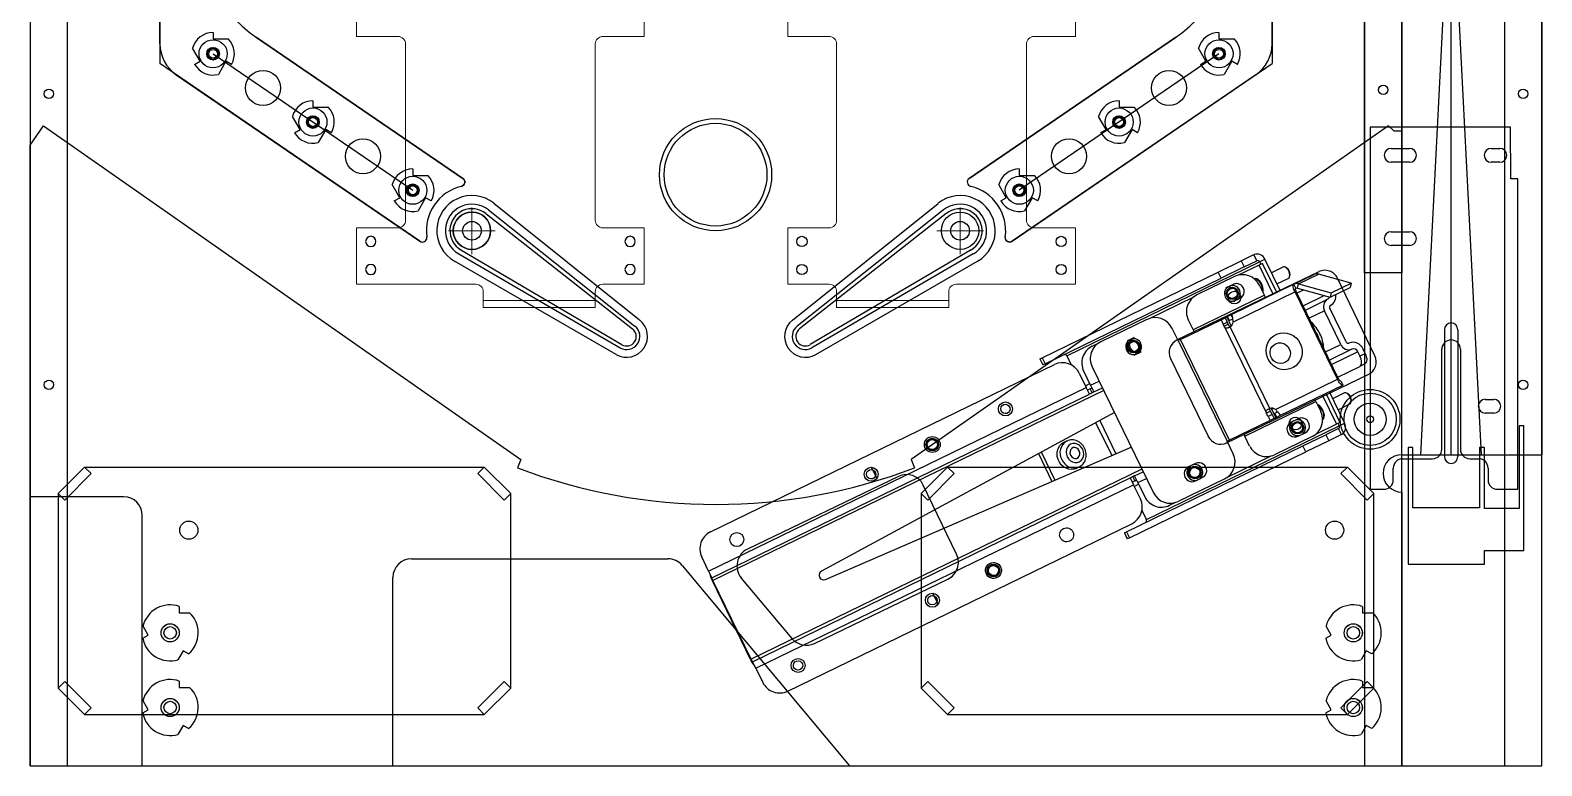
# Model space of a CAD drawing. Extents: x 374.4 to 394.6, y 456 to 498.
# Drawn here: x 374.37 to 394.62, y 456 to 465.85 of the extents above; entities that cross this region are included whole.
import ezdxf

# ---------------------------------------------------------------- set-up
doc = ezdxf.new("R2010")
doc.units = 0
doc.header["$LTSCALE"] = 5
doc.header["$MEASUREMENT"] = 0
for name, color, linetype in [('Z0_LOWERTHIRD', 4, 'Continuous'), ('Z0_TOPCOMP', 6, 'Continuous'), ('Z0_WOODOUTLINE', 5, 'Continuous'), ('Z_MODULAR', 5, 'Continuous')]:
    doc.layers.add(name, color=color, linetype=linetype)

msp = doc.modelspace()

# ---------------------------------------------------------------- linework, layer by layer
at = {"layer": 'Z0_LOWERTHIRD', "color": 5, "linetype": 'Continuous', "lineweight": 25}
for p, q in [((374.365, 498), (374.366, 459.602)), ((394.615, 498), (394.615, 460.165)), ((391.628, 462.616), (389.731, 461.703)), ((392.378, 461.489), (391.878, 462.529)), ((393.311, 461.84), (393.311, 460.14)), ((393.491, 461.84), (393.491, 460.14)), ((389.643, 461.453), (390.144, 460.413)), ((390.394, 460.326), (392.291, 461.239)), ((392.74, 460.165), (394.615, 460.165)), ((385.996, 459.875), (383.975, 458.902)), ((386.775, 458.833), (386.33, 459.758)), ((375.616, 459.602), (374.366, 459.602)), ((392.74, 459.665), (392.74, 456)), ((375.866, 456), (375.866, 459.352)), ((379.474, 458.773), (382.908, 458.773)), ((383.1, 458.684), (385.343, 456)), ((379.224, 456), (379.224, 458.523)), ((384.571, 457.703), (383.891, 458.516)), ((384.871, 457.639), (386.659, 458.499)), ((375.866, 456), (379.224, 456)), ((385.343, 456), (392.74, 456))]:
    msp.add_line(p, q, dxfattribs=at)
at = {"layer": 'Z0_LOWERTHIRD', "color": 37, "linetype": 'Continuous', "lineweight": 25}
for p, q in [((376.103, 465.668), (376.103, 469.181)), ((391.003, 465.668), (391.003, 469.181)), ((377.398, 465.754), (380.16, 463.866)), ((389.707, 465.754), (386.945, 463.866)), ((376.321, 465.255), (379.585, 463.024)), ((390.785, 465.255), (387.521, 463.024))]:
    msp.add_line(p, q, dxfattribs=at)
at = {"layer": 'Z0_LOWERTHIRD', "color": 6, "linetype": 'Continuous', "lineweight": 25}
for p, q in [((376.103, 469.181), (376.103, 465.404)), ((391.003, 469.181), (391.003, 465.404)), ((392.994, 460.165), (393.401, 468.165)), ((393.401, 460.165), (393.401, 468.165)), ((393.807, 460.165), (393.401, 468.165)), ((380.16, 463.866), (377.398, 465.754)), ((386.945, 463.866), (389.707, 465.754)), ((379.585, 463.024), (376.103, 465.404)), ((376.815, 465.535), (379.49, 463.707)), ((387.521, 463.024), (391.003, 465.404)), ((390.291, 465.535), (387.616, 463.707)), ((374.365, 464.312), (374.545, 464.568)), ((374.545, 464.568), (380.937, 460.102)), ((392.561, 464.568), (386.169, 460.102)), ((392.638, 464.5), (392.561, 464.568)), ((392.74, 464.5), (392.638, 464.5)), ((392.74, 456), (392.74, 464.5)), ((374.365, 456), (374.365, 464.312)), ((382.53, 461.968), (380.578, 463.532)), ((384.576, 461.968), (386.528, 463.532)), ((380.468, 463.395), (382.436, 461.85)), ((380.506, 463.443), (382.466, 461.888)), ((386.6, 463.443), (384.64, 461.888)), ((386.638, 463.395), (384.67, 461.85)), ((382.217, 461.509), (380.048, 462.757)), ((380.106, 462.856), (382.268, 461.598)), ((380.136, 462.909), (382.292, 461.64)), ((386.97, 462.909), (384.814, 461.64)), ((387, 462.856), (384.838, 461.598)), ((384.889, 461.509), (387.057, 462.757)), ((394.313, 460.552), (394.313, 459.445)), ((394.376, 460.552), (394.313, 460.552)), ((394.376, 458.885), (394.376, 460.552)), ((380.937, 460.102), (380.894, 459.989)), ((386.169, 460.102), (386.212, 459.989)), ((392.826, 460.262), (392.826, 458.702)), ((392.889, 460.262), (392.826, 460.262)), ((392.889, 459.452), (392.889, 460.262)), ((393.783, 460.262), (393.783, 459.452)), ((393.846, 460.262), (393.783, 460.262)), ((393.846, 459.445), (393.846, 460.262)), ((375.094, 460), (374.74, 459.646)), ((374.829, 459.558), (375.182, 459.912)), ((375.094, 460), (380.449, 460)), ((375.182, 459.912), (375.094, 460)), ((380.449, 460), (380.361, 459.912)), ((380.361, 459.912), (380.715, 459.558)), ((380.803, 459.646), (380.449, 460)), ((386.656, 460), (386.303, 459.646)), ((386.391, 459.558), (386.745, 459.912)), ((386.656, 460), (392.012, 460)), ((386.745, 459.912), (386.656, 460)), ((392.012, 460), (391.923, 459.912)), ((391.923, 459.912), (392.277, 459.558)), ((392.365, 459.646), (392.012, 460)), ((374.74, 459.646), (374.74, 457.041)), ((374.74, 459.646), (374.829, 459.558)), ((380.715, 459.558), (380.803, 459.646)), ((380.803, 457.041), (380.803, 459.646)), ((386.303, 459.646), (386.391, 459.558)), ((386.303, 459.646), (386.303, 457.041)), ((392.277, 459.558), (392.365, 459.646)), ((392.365, 457.041), (392.365, 459.646)), ((393.783, 459.452), (392.889, 459.452)), ((394.313, 459.445), (393.846, 459.445)), ((393.846, 458.702), (393.846, 458.885)), ((393.846, 458.885), (394.376, 458.885)), ((392.826, 458.702), (393.846, 458.702)), ((374.829, 457.129), (374.74, 457.041)), ((375.182, 456.776), (374.829, 457.129)), ((380.715, 457.129), (380.361, 456.776)), ((380.803, 457.041), (380.715, 457.129)), ((386.391, 457.129), (386.303, 457.041)), ((386.745, 456.776), (386.391, 457.129)), ((392.277, 457.129), (391.923, 456.776)), ((392.365, 457.041), (392.277, 457.129)), ((374.74, 457.041), (375.094, 456.688)), ((380.449, 456.688), (380.803, 457.041)), ((386.303, 457.041), (386.656, 456.688)), ((392.012, 456.688), (392.365, 457.041)), ((375.094, 456.688), (375.182, 456.776)), ((375.094, 456.688), (380.449, 456.688)), ((380.361, 456.776), (380.449, 456.688)), ((386.656, 456.688), (386.745, 456.776)), ((386.656, 456.688), (392.012, 456.688)), ((391.923, 456.776), (392.012, 456.688)), ((374.365, 456), (392.74, 456))]:
    msp.add_line(p, q, dxfattribs=at)
at = {"layer": 'Z0_LOWERTHIRD', "color": 4, "linetype": 'Continuous', "lineweight": 25}
for p, q in [((392.241, 462.602), (392.241, 468.013)), ((392.741, 468.013), (392.741, 462.602)), ((376.815, 465.82), (376.815, 465.735)), ((390.291, 465.82), (390.291, 465.735)), ((376.642, 465.435), (376.541, 465.611)), ((376.815, 465.735), (377.018, 465.735)), ((390.117, 465.435), (390.016, 465.611)), ((390.291, 465.735), (390.494, 465.735)), ((376.568, 465.393), (376.642, 465.435)), ((376.988, 465.435), (376.887, 465.259)), ((377.062, 465.393), (376.988, 465.435)), ((390.044, 465.393), (390.117, 465.435)), ((390.464, 465.435), (390.362, 465.259)), ((390.537, 465.393), (390.464, 465.435)), ((378.153, 464.906), (378.153, 464.821)), ((378.153, 464.821), (378.356, 464.821)), ((388.953, 464.906), (388.953, 464.821)), ((388.953, 464.821), (389.156, 464.821)), ((377.98, 464.521), (377.878, 464.697)), ((388.78, 464.521), (388.678, 464.697)), ((392.316, 464.552), (392.316, 459.702)), ((394.196, 464.552), (392.316, 464.552)), ((394.203, 463.862), (394.196, 464.552)), ((377.906, 464.478), (377.98, 464.521)), ((378.326, 464.521), (378.224, 464.345)), ((378.4, 464.478), (378.326, 464.521)), ((388.706, 464.478), (388.78, 464.521)), ((389.126, 464.521), (389.025, 464.345)), ((389.2, 464.478), (389.126, 464.521)), ((392.506, 464.175), (392.506, 464.175)), ((392.598, 464.267), (392.843, 464.267)), ((392.936, 464.175), (392.936, 464.175)), ((393.846, 464.175), (393.846, 464.175)), ((393.938, 464.267), (394.053, 464.267)), ((394.146, 464.175), (394.146, 464.175)), ((379.49, 463.992), (379.49, 463.907)), ((387.616, 463.992), (387.616, 463.907)), ((392.843, 464.082), (392.598, 464.082)), ((394.053, 464.082), (393.938, 464.082)), ((379.317, 463.607), (379.215, 463.783)), ((379.49, 463.907), (379.693, 463.907)), ((387.442, 463.607), (387.341, 463.783)), ((387.616, 463.907), (387.819, 463.907)), ((394.296, 463.862), (394.203, 463.862)), ((394.296, 459.702), (394.296, 463.862)), ((379.243, 463.564), (379.317, 463.607)), ((379.663, 463.607), (379.562, 463.431)), ((379.737, 463.564), (379.663, 463.607)), ((387.369, 463.564), (387.442, 463.607)), ((387.789, 463.607), (387.687, 463.431)), ((387.863, 463.564), (387.789, 463.607)), ((392.598, 463.152), (392.843, 463.152)), ((392.843, 462.967), (392.598, 462.967)), ((392.606, 463.039), (392.606, 463.039)), ((393.035, 463.013), (393.035, 463.013)), ((388.251, 461.491), (390.836, 462.748)), ((390.282, 462.612), (390.589, 462.762)), ((390.589, 462.762), (390.76, 462.845)), ((390.589, 462.762), (390.628, 462.681)), ((390.628, 462.681), (390.8, 462.764)), ((390.8, 462.764), (390.76, 462.845)), ((390.875, 462.728), (390.829, 462.706)), ((390.906, 462.782), (390.836, 462.748)), ((390.836, 462.748), (390.852, 462.717)), ((391.065, 462.337), (390.875, 462.728)), ((390.906, 462.782), (391.112, 462.36)), ((387.921, 461.464), (390.282, 462.612)), ((387.961, 461.384), (390.321, 462.531)), ((390.499, 462.551), (389.995, 462.306)), ((390.321, 462.531), (390.282, 462.612)), ((390.628, 462.681), (390.321, 462.531)), ((390.829, 462.706), (390.546, 462.568)), ((390.78, 462.525), (390.765, 462.521)), ((390.78, 462.525), (390.765, 462.521)), ((390.78, 462.525), (390.767, 462.522)), ((390.798, 462.521), (390.78, 462.525)), ((390.798, 462.521), (390.78, 462.525)), ((390.798, 462.521), (390.78, 462.525)), ((390.817, 462.509), (390.798, 462.521)), ((390.817, 462.509), (390.798, 462.521)), ((390.817, 462.509), (390.798, 462.521)), ((391.019, 462.315), (390.829, 462.706)), ((391.154, 462.68), (390.994, 462.602)), ((391.066, 462.455), (391.225, 462.532)), ((391.155, 462.68), (391.154, 462.68)), ((391.169, 462.681), (391.155, 462.68)), ((391.185, 462.674), (391.169, 462.681)), ((391.198, 462.668), (391.182, 462.677)), ((391.202, 462.66), (391.185, 462.674)), ((391.218, 462.64), (391.202, 462.66)), ((391.23, 462.616), (391.218, 462.64)), ((391.225, 462.532), (391.23, 462.536)), ((391.238, 462.591), (391.23, 462.616)), ((391.23, 462.536), (391.238, 462.548)), ((391.241, 462.568), (391.238, 462.591)), ((391.238, 462.548), (391.241, 462.568)), ((391.24, 462.556), (391.243, 462.575)), ((391.293, 462.448), (391.56, 462.578)), ((391.358, 462.453), (391.626, 462.584)), ((392.063, 462.464), (391.626, 462.584)), ((392.741, 462.602), (392.241, 462.602)), ((390.386, 462.401), (390.478, 462.446)), ((391.293, 462.448), (390.456, 462.041)), ((391.31, 462.345), (390.48, 461.942)), ((390.837, 462.49), (390.817, 462.509)), ((390.836, 462.49), (390.817, 462.509)), ((390.837, 462.49), (390.817, 462.509)), ((390.899, 462.301), (390.833, 462.436)), ((390.854, 462.466), (390.836, 462.49)), ((390.854, 462.466), (390.837, 462.49)), ((390.854, 462.466), (390.837, 462.49)), ((390.868, 462.438), (390.854, 462.466)), ((390.868, 462.438), (390.854, 462.466)), ((390.868, 462.438), (390.854, 462.466)), ((390.878, 462.41), (390.868, 462.438)), ((390.878, 462.409), (390.868, 462.438)), ((390.878, 462.409), (390.868, 462.438)), ((390.883, 462.382), (390.878, 462.41)), ((390.883, 462.382), (390.878, 462.409)), ((390.883, 462.382), (390.878, 462.409)), ((390.878, 462.343), (390.882, 462.358)), ((390.878, 462.343), (390.882, 462.358)), ((390.878, 462.343), (390.882, 462.357)), ((390.882, 462.357), (390.883, 462.382)), ((390.882, 462.358), (390.883, 462.382)), ((390.882, 462.358), (390.883, 462.382)), ((391.285, 462.425), (391.286, 462.436)), ((391.287, 462.412), (391.285, 462.425)), ((391.286, 462.436), (391.288, 462.443)), ((391.29, 462.397), (391.287, 462.412)), ((391.288, 462.443), (391.293, 462.448)), ((391.295, 462.38), (391.29, 462.397)), ((391.319, 462.394), (391.293, 462.448)), ((391.302, 462.363), (391.295, 462.38)), ((391.31, 462.345), (391.302, 462.363)), ((391.326, 462.353), (391.31, 462.345)), ((391.879, 461.176), (391.31, 462.345)), ((391.316, 462.389), (391.317, 462.392)), ((391.316, 462.385), (391.316, 462.389)), ((391.317, 462.38), (391.316, 462.385)), ((391.317, 462.392), (391.319, 462.394)), ((391.318, 462.373), (391.317, 462.38)), ((391.32, 462.367), (391.318, 462.373)), ((391.323, 462.36), (391.32, 462.367)), ((391.326, 462.353), (391.323, 462.36)), ((391.894, 461.184), (391.326, 462.353)), ((391.426, 462.374), (391.337, 462.33)), ((391.345, 462.396), (391.358, 462.453)), ((391.345, 462.396), (391.782, 462.276)), ((391.358, 462.453), (391.795, 462.333)), ((391.782, 462.276), (392.05, 462.406)), ((391.795, 462.333), (391.782, 462.276)), ((391.795, 462.333), (392.063, 462.464)), ((392.063, 462.464), (392.05, 462.406)), ((389.359, 461.991), (389.953, 462.28)), ((390.899, 462.301), (389.945, 461.837)), ((390.57, 462.257), (390.477, 462.213)), ((390.916, 462.265), (390.899, 462.301)), ((391.419, 462.161), (391.7, 462.298)), ((391.448, 462.102), (391.746, 462.247)), ((391.746, 462.247), (391.746, 462.247)), ((391.993, 461.676), (391.775, 462.126)), ((391.785, 462.166), (391.786, 462.166)), ((389.326, 461.978), (388.708, 461.678)), ((389.774, 461.709), (390.319, 461.974)), ((389.88, 461.972), (389.945, 461.837)), ((390.319, 461.974), (390.373, 462)), ((390.319, 461.974), (390.348, 461.914)), ((390.348, 461.914), (390.401, 461.941)), ((390.361, 461.885), (390.415, 461.912)), ((390.396, 462.012), (390.373, 462)), ((390.373, 462), (390.401, 461.941)), ((390.396, 462.012), (390.456, 461.889)), ((390.396, 462.012), (390.397, 462.012)), ((390.401, 462.014), (390.397, 462.012)), ((390.457, 461.889), (390.397, 462.012)), ((390.407, 462.017), (390.401, 462.014)), ((390.427, 461.96), (390.401, 462.014)), ((390.456, 462.041), (390.407, 462.017)), ((390.433, 461.963), (390.407, 462.017)), ((390.427, 461.96), (390.423, 461.958)), ((390.433, 461.963), (390.427, 461.96)), ((390.475, 461.983), (390.433, 461.963)), ((390.451, 461.9), (390.471, 461.909)), ((390.468, 462.017), (390.456, 462.041)), ((391.705, 462.092), (391.501, 461.993)), ((391.923, 461.642), (391.705, 462.092)), ((389.156, 461.734), (389.064, 461.689)), ((389.743, 461.694), (389.661, 461.863)), ((389.774, 461.709), (389.743, 461.694)), ((390.43, 460.36), (389.774, 461.709)), ((389.945, 461.837), (389.963, 461.801)), ((390.361, 461.886), (390.927, 460.721)), ((390.974, 460.785), (390.443, 461.878)), ((390.962, 461.694), (390.991, 461.73)), ((390.991, 461.73), (391.026, 461.759)), ((391.026, 461.759), (391.066, 461.781)), ((391.066, 461.781), (391.109, 461.795)), ((391.109, 461.795), (391.154, 461.799)), ((391.154, 461.799), (391.2, 461.795)), ((391.2, 461.795), (391.245, 461.782)), ((391.245, 461.782), (391.286, 461.761)), ((391.286, 461.761), (391.323, 461.732)), ((391.323, 461.732), (391.355, 461.697)), ((391.596, 461.797), (391.611, 461.768)), ((391.611, 461.768), (391.624, 461.74)), ((388.594, 461.619), (388.678, 461.66)), ((389.156, 461.5), (389.248, 461.545)), ((389.743, 461.694), (390.399, 460.345)), ((390.923, 461.562), (390.928, 461.608)), ((390.927, 461.514), (390.923, 461.562)), ((390.94, 461.469), (390.927, 461.514)), ((390.928, 461.608), (390.941, 461.653)), ((390.941, 461.653), (390.962, 461.694)), ((390.977, 461.518), (390.978, 461.552)), ((390.984, 461.483), (390.977, 461.518)), ((390.978, 461.552), (390.987, 461.586)), ((390.987, 461.586), (391.004, 461.615)), ((391.004, 461.615), (391.029, 461.639)), ((391.029, 461.639), (391.058, 461.655)), ((391.058, 461.655), (391.09, 461.664)), ((391.09, 461.664), (391.124, 461.664)), ((391.124, 461.664), (391.158, 461.655)), ((391.158, 461.655), (391.188, 461.638)), ((391.188, 461.638), (391.213, 461.614)), ((391.213, 461.614), (391.232, 461.584)), ((391.232, 461.584), (391.244, 461.551)), ((391.247, 461.516), (391.242, 461.482)), ((391.244, 461.551), (391.247, 461.516)), ((391.355, 461.697), (391.379, 461.656)), ((391.379, 461.656), (391.396, 461.612)), ((391.396, 461.612), (391.405, 461.565)), ((391.404, 461.518), (391.396, 461.472)), ((391.405, 461.565), (391.404, 461.518)), ((391.719, 461.543), (391.923, 461.642)), ((392.071, 461.579), (391.772, 461.434)), ((392.151, 461.545), (391.801, 461.375)), ((392.031, 461.66), (392.031, 461.66)), ((392.071, 461.579), (392.071, 461.579)), ((392.179, 461.489), (392.151, 461.545)), ((392.179, 461.489), (392.249, 461.523)), ((392.249, 461.523), (392.221, 461.579)), ((392.249, 461.523), (392.258, 461.5)), ((392.258, 461.5), (392.265, 461.478)), ((393.276, 460.237), (393.276, 461.577)), ((393.416, 461.629), (393.416, 461.629)), ((393.526, 461.577), (393.526, 460.237)), ((383.477, 459.131), (388.086, 461.372)), ((387.891, 461.45), (387.921, 461.464)), ((387.891, 461.45), (387.93, 461.369)), ((387.921, 461.464), (387.961, 461.384)), ((387.961, 461.384), (387.93, 461.369)), ((388.251, 461.491), (388.31, 461.369)), ((388.593, 461.343), (389.413, 459.657)), ((390.961, 461.426), (390.94, 461.469)), ((390.989, 461.388), (390.961, 461.426)), ((390.999, 461.452), (390.984, 461.483)), ((391.023, 461.355), (390.989, 461.388)), ((391.022, 461.425), (390.999, 461.452)), ((391.05, 461.404), (391.022, 461.425)), ((391.063, 461.33), (391.023, 461.355)), ((391.082, 461.391), (391.05, 461.404)), ((391.106, 461.313), (391.063, 461.33)), ((391.116, 461.386), (391.082, 461.391)), ((391.152, 461.304), (391.106, 461.313)), ((391.149, 461.391), (391.116, 461.386)), ((391.18, 461.403), (391.149, 461.391)), ((391.197, 461.305), (391.152, 461.304)), ((391.207, 461.424), (391.18, 461.403)), ((391.242, 461.314), (391.197, 461.305)), ((391.228, 461.45), (391.207, 461.424)), ((391.242, 461.482), (391.228, 461.45)), ((391.284, 461.332), (391.242, 461.314)), ((391.321, 461.358), (391.284, 461.332)), ((391.353, 461.39), (391.321, 461.358)), ((391.378, 461.429), (391.353, 461.39)), ((391.396, 461.472), (391.378, 461.429)), ((391.883, 461.206), (392.177, 461.349)), ((392.247, 461.383), (392.177, 461.349)), ((392.177, 461.349), (392.187, 461.356)), ((392.188, 461.466), (392.179, 461.489)), ((392.187, 461.356), (392.194, 461.368)), ((392.195, 461.443), (392.188, 461.466)), ((392.194, 461.368), (392.199, 461.383)), ((392.199, 461.421), (392.195, 461.443)), ((392.201, 461.401), (392.199, 461.421)), ((392.199, 461.383), (392.201, 461.401)), ((392.257, 461.39), (392.247, 461.383)), ((392.264, 461.402), (392.257, 461.39)), ((392.269, 461.417), (392.264, 461.402)), ((392.265, 461.478), (392.27, 461.456)), ((392.271, 461.435), (392.269, 461.417)), ((392.27, 461.456), (392.271, 461.435)), ((388.42, 461.257), (388.512, 461.067)), ((388.571, 461.096), (388.479, 461.285)), ((388.501, 461.09), (388.559, 461.119)), ((388.571, 461.096), (388.686, 461.152)), ((388.571, 461.096), (388.614, 461.006)), ((391.048, 460.772), (391.879, 461.176)), ((391.107, 460.69), (391.949, 461.099)), ((391.894, 461.184), (391.879, 461.176)), ((391.888, 461.159), (391.879, 461.176)), ((391.897, 461.142), (391.888, 461.159)), ((391.898, 461.177), (391.894, 461.184)), ((391.907, 461.128), (391.897, 461.142)), ((391.902, 461.17), (391.898, 461.177)), ((391.906, 461.164), (391.902, 461.17)), ((391.91, 461.16), (391.906, 461.164)), ((391.917, 461.116), (391.907, 461.128)), ((391.914, 461.156), (391.91, 461.16)), ((391.917, 461.153), (391.914, 461.156)), ((391.92, 461.152), (391.917, 461.153)), ((391.927, 461.107), (391.917, 461.116)), ((391.922, 461.153), (391.92, 461.152)), ((391.922, 461.153), (391.949, 461.099)), ((391.935, 461.101), (391.927, 461.107)), ((391.943, 461.098), (391.935, 461.101)), ((391.949, 461.099), (391.943, 461.098)), ((383.453, 458.608), (388.512, 461.067)), ((383.497, 458.518), (388.556, 460.978)), ((388.747, 461.027), (383.51, 458.481)), ((388.556, 460.978), (388.512, 461.067)), ((388.564, 461.049), (388.529, 461.032)), ((388.591, 460.995), (388.556, 460.978)), ((388.564, 461.049), (388.588, 461.06)), ((388.591, 460.995), (388.564, 461.049)), ((388.614, 461.006), (388.591, 460.995)), ((388.614, 461.006), (388.729, 461.062)), ((391.59, 460.88), (391.572, 460.916)), ((391.675, 460.966), (391.865, 460.574)), ((391.721, 460.988), (391.912, 460.597)), ((391.768, 461.011), (391.973, 460.588)), ((391.974, 460.994), (391.814, 460.916)), ((391.975, 460.994), (391.974, 460.994)), ((391.989, 460.995), (391.975, 460.994)), ((392.005, 460.988), (391.989, 460.995)), ((392.018, 460.981), (392.002, 460.99)), ((392.022, 460.974), (392.005, 460.988)), ((392.038, 460.953), (392.022, 460.974)), ((392.05, 460.93), (392.038, 460.953)), ((392.058, 460.905), (392.05, 460.93)), ((392.061, 460.881), (392.058, 460.905)), ((393.858, 460.907), (393.973, 460.907)), ((388.89, 460.733), (384.965, 458.607)), ((390.636, 460.416), (391.59, 460.88)), ((390.981, 460.748), (390.927, 460.721)), ((391.004, 460.703), (390.95, 460.676)), ((390.991, 460.788), (391.052, 460.663)), ((391.053, 460.663), (390.992, 460.788)), ((390.998, 460.775), (391.019, 460.786)), ((391.004, 460.703), (391.029, 460.651)), ((391.03, 460.719), (391.026, 460.717)), ((391.03, 460.719), (391.038, 460.722)), ((391.056, 460.665), (391.03, 460.719)), ((391.038, 460.722), (391.076, 460.741)), ((391.064, 460.668), (391.038, 460.722)), ((391.064, 460.668), (391.107, 460.69)), ((391.59, 460.88), (391.655, 460.745)), ((391.618, 460.835), (391.61, 460.838)), ((391.618, 460.835), (391.61, 460.837)), ((391.618, 460.835), (391.61, 460.837)), ((391.637, 460.823), (391.618, 460.835)), ((391.637, 460.823), (391.618, 460.835)), ((391.637, 460.823), (391.618, 460.835)), ((391.657, 460.804), (391.637, 460.823)), ((391.656, 460.804), (391.637, 460.823)), ((391.657, 460.804), (391.637, 460.823)), ((391.674, 460.78), (391.656, 460.804)), ((391.674, 460.78), (391.657, 460.804)), ((391.674, 460.78), (391.657, 460.804)), ((391.688, 460.752), (391.674, 460.78)), ((391.688, 460.752), (391.674, 460.78)), ((391.688, 460.752), (391.674, 460.78)), ((391.676, 460.758), (391.687, 460.731)), ((391.687, 460.731), (391.692, 460.705)), ((391.698, 460.723), (391.688, 460.752)), ((391.698, 460.723), (391.688, 460.752)), ((391.698, 460.723), (391.688, 460.752)), ((391.692, 460.705), (391.692, 460.682)), ((391.703, 460.696), (391.698, 460.723)), ((391.703, 460.696), (391.698, 460.723)), ((391.703, 460.696), (391.698, 460.723)), ((391.702, 460.671), (391.703, 460.696)), ((391.702, 460.671), (391.703, 460.696)), ((391.702, 460.671), (391.703, 460.696)), ((391.886, 460.768), (392.045, 460.846)), ((392.045, 460.846), (392.05, 460.849)), ((392.05, 460.849), (392.058, 460.862)), ((392.058, 460.862), (392.061, 460.881)), ((392.06, 460.87), (392.063, 460.888)), ((393.727, 460.721), (393.727, 460.721)), ((393.973, 460.722), (393.858, 460.722)), ((394.026, 460.703), (394.026, 460.703)), ((388.639, 460.597), (388.854, 460.154)), ((388.693, 460.626), (388.91, 460.179)), ((389.318, 459.297), (391.903, 460.554)), ((390.975, 460.625), (390.43, 460.36)), ((390.95, 460.676), (390.975, 460.625)), ((391.029, 460.651), (390.975, 460.625)), ((391.029, 460.651), (391.052, 460.663)), ((391.053, 460.663), (391.052, 460.663)), ((391.056, 460.665), (391.053, 460.663)), ((391.056, 460.665), (391.064, 460.668)), ((391.352, 460.648), (391.26, 460.603)), ((391.865, 460.574), (391.582, 460.437)), ((391.686, 460.665), (391.679, 460.657)), ((391.68, 460.638), (391.685, 460.64)), ((391.68, 460.638), (391.685, 460.64)), ((391.683, 460.639), (391.685, 460.64)), ((391.685, 460.64), (391.696, 460.652)), ((391.685, 460.64), (391.696, 460.652)), ((391.685, 460.64), (391.696, 460.652)), ((391.692, 460.682), (391.686, 460.665)), ((391.696, 460.652), (391.702, 460.671)), ((391.696, 460.652), (391.702, 460.671)), ((391.696, 460.652), (391.702, 460.671)), ((391.893, 460.516), (391.722, 460.432)), ((391.912, 460.597), (391.865, 460.574)), ((391.888, 460.586), (391.903, 460.554)), ((391.932, 460.435), (391.893, 460.516)), ((391.903, 460.554), (391.973, 460.588)), ((388.14, 460.258), (388.16, 460.29)), ((388.16, 460.29), (388.187, 460.315)), ((388.187, 460.315), (388.21, 460.329)), ((388.25, 460.348), (388.21, 460.329)), ((388.279, 460.291), (388.26, 460.267)), ((388.303, 460.308), (388.279, 460.291)), ((388.332, 460.317), (388.303, 460.308)), ((388.363, 460.317), (388.332, 460.317)), ((388.393, 460.308), (388.363, 460.317)), ((388.422, 460.292), (388.393, 460.308)), ((388.446, 460.268), (388.422, 460.292)), ((390.399, 460.345), (390.43, 460.36)), ((390.481, 460.176), (390.399, 460.345)), ((390.619, 460.452), (390.636, 460.416)), ((390.702, 460.281), (390.636, 460.416)), ((391.54, 460.411), (391.036, 460.166)), ((391.352, 460.414), (391.444, 460.459)), ((391.414, 460.283), (391.722, 460.432)), ((391.761, 460.351), (391.454, 460.202)), ((391.722, 460.432), (391.761, 460.351)), ((391.932, 460.435), (391.761, 460.351)), ((385.02, 458.494), (389.116, 460.268)), ((387.871, 460.181), (388.052, 459.807)), ((387.911, 460.202), (388.094, 459.825)), ((388.122, 460.182), (388.127, 460.222)), ((388.125, 460.142), (388.122, 460.182)), ((388.136, 460.102), (388.125, 460.142)), ((388.127, 460.222), (388.14, 460.258)), ((388.154, 460.065), (388.136, 460.102)), ((388.247, 460.237), (388.243, 460.205)), ((388.243, 460.205), (388.247, 460.171)), ((388.26, 460.267), (388.247, 460.237)), ((388.247, 460.171), (388.258, 460.138)), ((388.258, 460.138), (388.277, 460.109)), ((388.277, 460.109), (388.301, 460.085)), ((388.296, 460.21), (388.295, 460.185)), ((388.295, 460.185), (388.303, 460.16)), ((388.304, 460.233), (388.296, 460.21)), ((388.301, 460.085), (388.329, 460.069)), ((388.303, 460.16), (388.318, 460.139)), ((388.319, 460.25), (388.304, 460.233)), ((388.318, 460.139), (388.338, 460.123)), ((388.339, 460.26), (388.319, 460.25)), ((388.338, 460.123), (388.361, 460.116)), ((388.362, 460.261), (388.339, 460.26)), ((388.361, 460.116), (388.384, 460.117)), ((388.385, 460.254), (388.362, 460.261)), ((388.384, 460.117), (388.404, 460.127)), ((388.405, 460.238), (388.385, 460.254)), ((388.404, 460.127), (388.419, 460.144)), ((388.42, 460.217), (388.405, 460.238)), ((388.419, 460.144), (388.427, 460.167)), ((388.419, 460.069), (388.444, 460.086)), ((388.428, 460.192), (388.42, 460.217)), ((388.427, 460.167), (388.428, 460.192)), ((388.444, 460.086), (388.463, 460.11)), ((388.465, 460.239), (388.446, 460.268)), ((388.463, 460.11), (388.475, 460.14)), ((388.476, 460.206), (388.465, 460.239)), ((388.475, 460.14), (388.48, 460.172)), ((388.48, 460.172), (388.476, 460.206)), ((389.054, 459.135), (391.414, 460.283)), ((389.093, 459.054), (391.454, 460.202)), ((390.396, 459.86), (390.989, 460.149)), ((391.454, 460.202), (391.414, 460.283)), ((392.751, 460.112), (393.151, 460.112)), ((393.651, 460.112), (393.771, 460.112)), ((389.259, 459.974), (384.022, 457.428)), ((385.708, 459.85), (385.636, 459.997)), ((388.179, 460.031), (388.154, 460.065)), ((388.209, 460.004), (388.179, 460.031)), ((388.243, 459.984), (388.209, 460.004)), ((388.28, 459.971), (388.243, 459.984)), ((388.317, 459.968), (388.28, 459.971)), ((388.353, 459.973), (388.317, 459.968)), ((388.329, 460.069), (388.36, 460.06)), ((388.378, 459.983), (388.353, 459.973)), ((388.36, 460.06), (388.391, 460.06)), ((388.379, 459.983), (388.419, 460.002)), ((388.391, 460.06), (388.419, 460.069)), ((389.161, 459.882), (389.137, 459.871)), ((389.161, 459.882), (389.276, 459.938)), ((389.204, 459.793), (389.161, 459.882)), ((389.976, 460.048), (389.884, 460.003)), ((392.626, 459.827), (392.626, 459.987)), ((393.896, 459.987), (393.896, 459.827)), ((384.043, 457.394), (389.102, 459.854)), ((384.087, 457.305), (389.146, 459.764)), ((389.137, 459.871), (389.102, 459.854)), ((389.102, 459.854), (389.146, 459.764)), ((389.163, 459.817), (389.128, 459.8)), ((389.137, 459.871), (389.163, 459.817)), ((389.238, 459.575), (389.146, 459.764)), ((389.157, 459.741), (389.215, 459.77)), ((389.163, 459.817), (389.187, 459.828)), ((389.204, 459.793), (389.319, 459.849)), ((389.204, 459.793), (389.296, 459.603)), ((389.747, 459.542), (390.365, 459.842)), ((389.976, 459.814), (390.068, 459.859)), ((392.316, 459.702), (392.501, 459.702)), ((394.021, 459.702), (394.296, 459.702)), ((389.63, 459.488), (389.714, 459.528)), ((389.258, 459.419), (389.318, 459.297)), ((384.513, 457), (389.122, 459.241)), ((389.024, 459.121), (389.054, 459.135)), ((389.024, 459.121), (389.063, 459.04)), ((389.054, 459.135), (389.093, 459.054)), ((389.093, 459.054), (389.063, 459.04)), ((383.453, 458.608), (383.361, 458.797)), ((383.453, 458.608), (383.497, 458.518)), ((383.497, 458.518), (383.471, 458.572)), ((383.471, 458.572), (383.471, 458.572)), ((383.497, 458.518), (383.497, 458.518)), ((383.51, 458.481), (383.504, 458.478)), ((384.017, 457.425), (383.504, 458.478)), ((384.022, 457.428), (383.51, 458.481)), ((386.528, 458.163), (386.456, 458.311)), ((376.362, 458.135), (376.362, 458.05)), ((392.212, 458.135), (392.212, 458.05)), ((375.946, 457.75), (375.877, 457.871)), ((376.362, 458.05), (376.501, 458.05)), ((391.796, 457.75), (391.727, 457.871)), ((392.212, 458.05), (392.351, 458.05)), ((375.872, 457.708), (375.946, 457.75)), ((391.722, 457.708), (391.796, 457.75)), ((376.414, 457.54), (376.344, 457.42)), ((376.487, 457.498), (376.414, 457.54)), ((392.264, 457.54), (392.194, 457.42)), ((392.337, 457.498), (392.264, 457.54)), ((384.022, 457.428), (384.017, 457.425)), ((384.087, 457.305), (384.043, 457.394)), ((384.043, 457.394), (384.043, 457.394)), ((384.043, 457.394), (384.07, 457.34)), ((384.07, 457.34), (384.07, 457.34)), ((384.087, 457.305), (384.179, 457.115)), ((376.362, 457.135), (376.362, 457.05)), ((376.362, 457.05), (376.501, 457.05)), ((392.212, 457.135), (392.212, 457.05)), ((392.212, 457.05), (392.351, 457.05)), ((375.946, 456.75), (375.877, 456.871)), ((391.796, 456.75), (391.727, 456.871)), ((375.872, 456.708), (375.946, 456.75)), ((391.722, 456.708), (391.796, 456.75)), ((376.414, 456.54), (376.344, 456.42)), ((376.487, 456.498), (376.414, 456.54)), ((392.264, 456.54), (392.194, 456.42)), ((392.337, 456.498), (392.264, 456.54))]:
    msp.add_line(p, q, dxfattribs=at)
at = {"layer": 'Z0_LOWERTHIRD', "color": 4, "linetype": 'Continuous', "lineweight": 5}
for p, q in [((378.738, 466.522), (378.738, 465.767)), ((382.592, 465.767), (382.592, 466.522)), ((384.514, 465.767), (384.514, 466.522)), ((388.367, 466.522), (388.367, 465.767)), ((379.294, 465.767), (378.738, 465.767)), ((382.592, 465.767), (382.037, 465.767)), ((384.514, 465.767), (385.069, 465.767)), ((387.812, 465.767), (388.367, 465.767)), ((379.394, 463.304), (379.394, 465.667)), ((381.936, 463.304), (381.936, 465.667)), ((385.169, 463.304), (385.169, 465.667)), ((387.712, 463.304), (387.712, 465.667)), ((380.283, 462.852), (380.283, 463.477)), ((386.823, 462.852), (386.823, 463.477)), ((378.738, 462.448), (378.738, 463.204)), ((378.738, 463.204), (379.294, 463.204)), ((379.971, 463.165), (380.596, 463.165)), ((382.037, 463.204), (382.592, 463.204)), ((382.592, 462.448), (382.592, 463.204)), ((385.069, 463.204), (384.514, 463.204)), ((384.514, 462.448), (384.514, 463.204)), ((387.135, 463.165), (386.51, 463.165)), ((388.367, 463.204), (387.812, 463.204)), ((388.367, 462.448), (388.367, 463.204)), ((380.335, 462.448), (378.738, 462.448)), ((380.435, 462.138), (380.435, 462.348)), ((381.936, 462.348), (381.936, 462.138)), ((382.592, 462.448), (382.037, 462.448)), ((384.514, 462.448), (385.069, 462.448)), ((385.169, 462.348), (385.169, 462.138)), ((386.671, 462.138), (386.671, 462.348)), ((386.771, 462.448), (388.367, 462.448)), ((381.936, 462.231), (380.435, 462.231)), ((381.936, 462.138), (380.435, 462.138)), ((385.169, 462.231), (386.671, 462.231)), ((385.169, 462.138), (386.671, 462.138)), ((391.845, 460.237), (391.845, 460.237)), ((391.845, 460.237), (391.845, 460.237))]:
    msp.add_line(p, q, dxfattribs=at)
at = {"layer": 'Z0_LOWERTHIRD', "color": 6, "linetype": 'Continuous', "lineweight": 25}
for centre, radius in [((376.815, 465.535), 0.188), ((390.291, 465.535), 0.188), ((378.153, 464.621), 0.188), ((388.953, 464.621), 0.188), ((379.49, 463.707), 0.188), ((387.616, 463.707), 0.188), ((380.283, 463.165), 0.125), ((386.823, 463.165), 0.125), ((392.316, 460.64), 0.35)]:
    msp.add_circle(centre, radius, dxfattribs=at)
at = {"layer": 'Z0_LOWERTHIRD', "color": 4, "linetype": 'Continuous', "lineweight": 25}
for centre, radius in [((376.815, 465.535), 0.085), ((376.815, 465.535), 0.059), ((390.291, 465.535), 0.085), ((390.291, 465.535), 0.059), ((378.153, 464.621), 0.085), ((378.153, 464.621), 0.059), ((388.953, 464.621), 0.085), ((388.953, 464.621), 0.059), ((379.49, 463.707), 0.085), ((379.49, 463.707), 0.059), ((387.616, 463.707), 0.085), ((387.616, 463.707), 0.059), ((390.47, 462.326), 0.082), ((387.43, 460.778), 0.0938), ((391.344, 460.527), 0.082), ((391.344, 460.527), 0.068), ((386.45, 460.302), 0.106), ((386.45, 460.302), 0.106), ((385.631, 459.903), 0.0938), ((383.832, 459.029), 0.0938), ((387.27, 458.615), 0.106), ((386.451, 458.217), 0.0938), ((376.24, 457.78), 0.121), ((376.24, 457.78), 0.0835), ((392.09, 457.78), 0.121), ((392.09, 457.78), 0.0835), ((384.652, 457.343), 0.0938), ((376.24, 456.78), 0.121), ((376.24, 456.78), 0.0835), ((392.09, 456.78), 0.121), ((392.09, 456.78), 0.0835)]:
    msp.add_circle(centre, radius, dxfattribs=at)
at = {"layer": 'Z0_LOWERTHIRD', "color": 5, "linetype": 'Continuous', "lineweight": 25}
for centre, radius in [((376.815, 465.535), 0.0825), ((390.291, 465.535), 0.0825), ((377.484, 465.078), 0.234), ((389.622, 465.078), 0.234), ((374.615, 465), 0.0625), ((392.491, 465.052), 0.0625), ((394.365, 465), 0.0625), ((378.153, 464.621), 0.0825), ((383.547, 463.916), 0.688), ((388.953, 464.621), 0.0825), ((378.823, 464.162), 0.234), ((388.282, 464.162), 0.234), ((379.49, 463.707), 0.0825), ((387.616, 463.707), 0.0825), ((380.283, 463.165), 0.25), ((386.823, 463.165), 0.25), ((390.497, 462.269), 0.085), ((389.148, 461.613), 0.085), ((374.616, 461.102), 0.0625), ((394.365, 461.102), 0.0625), ((392.316, 460.64), 0.0445), ((392.316, 460.64), 0.0445), ((386.45, 460.302), 0.085), ((376.49, 459.155), 0.122), ((391.84, 459.155), 0.122), ((387.27, 458.615), 0.085), ((376.24, 457.78), 0.122), ((392.09, 457.78), 0.122), ((376.24, 456.78), 0.122), ((392.09, 456.78), 0.122)]:
    msp.add_circle(centre, radius, dxfattribs=at)
at = {"layer": 'Z0_LOWERTHIRD', "color": 37, "linetype": 'Continuous', "lineweight": 25}
for centre in [(376.815, 465.535), (390.291, 465.535), (378.153, 464.621), (388.953, 464.621), (379.49, 463.707), (387.616, 463.707)]:
    msp.add_circle(centre, 0.075, dxfattribs=at)
at = {"layer": 'Z0_LOWERTHIRD', "color": 3, "linetype": 'Continuous', "lineweight": 25}
msp.add_circle((383.547, 463.916), 0.751, dxfattribs=at)
at = {"layer": 'Z0_LOWERTHIRD', "color": 2, "linetype": 'Continuous', "lineweight": 25}
for radius in [0.4, 0.215]:
    msp.add_circle((392.316, 460.64), radius, dxfattribs=at)
at = {"layer": 'Z0_LOWERTHIRD', "color": 6, "linetype": 'Continuous', "lineweight": 25}
for centre, radius, start, end in [((378.527, 467.405), 2, 180, -124.3531), ((388.579, 467.405), 2, -55.6469, 0), ((380.283, 463.165), 0.611, 103.5125, -172.2187), ((380.127, 463.817), 0.06, -76.4875, 55.6469), ((386.979, 463.817), 0.06, 124.3531, -103.5125), ((386.823, 463.165), 0.611, -7.7813, 76.4875), ((380.283, 463.165), 0.471, 51.307, -119.927), ((386.823, 463.165), 0.471, -60.073, 128.693), ((380.283, 463.165), 0.356, 51.307, -119.927), ((380.283, 463.165), 0.295, 51.307, -119.927), ((386.823, 463.165), 0.356, -60.073, 128.693), ((386.823, 463.165), 0.295, -60.073, 128.693), ((379.619, 463.074), 0.06, -124.3531, 7.7813), ((387.487, 463.074), 0.06, 172.2187, -55.6469), ((382.356, 461.75), 0.279, -119.927, 51.307), ((384.75, 461.75), 0.279, 128.693, -60.073), ((382.356, 461.75), 0.176, -119.927, 51.307), ((382.356, 461.75), 0.128, -119.927, 51.307), ((384.75, 461.75), 0.176, 128.693, -60.073), ((384.75, 461.75), 0.128, 128.693, -60.073), ((383.553, 466.973), 7.473, -110.845, -69.155)]:
    msp.add_arc(centre, radius, start, end, dxfattribs=at)
at = {"layer": 'Z0_LOWERTHIRD', "color": 37, "linetype": 'Continuous', "lineweight": 25}
for centre, radius, start, end in [((378.527, 467.405), 2, 180, -124.3531), ((388.579, 467.405), 2, -55.6469, 0), ((376.603, 465.668), 0.5, 180, -124.3531), ((390.503, 465.668), 0.5, -55.6469, 0), ((380.283, 463.165), 0.611, 103.5125, -172.2187), ((386.823, 463.165), 0.611, -7.7813, 76.4875)]:
    msp.add_arc(centre, radius, start, end, dxfattribs=at)
at = {"layer": 'Z0_LOWERTHIRD', "color": 4, "linetype": 'Continuous', "lineweight": 25}
for centre, radius, start, end in [((376.815, 465.535), 0.285, 90, 164.5679), ((390.291, 465.535), 0.285, 90, 164.5679), ((376.815, 465.535), 0.285, -30, 44.5679), ((390.291, 465.535), 0.285, -30, 44.5679), ((376.815, 465.535), 0.285, -150, -75.4321), ((390.291, 465.535), 0.285, -150, -75.4321), ((378.153, 464.621), 0.285, 90, 164.5679), ((378.153, 464.621), 0.285, -30, 44.5679), ((388.953, 464.621), 0.285, 90, 164.5679), ((388.953, 464.621), 0.285, -30, 44.5679), ((378.153, 464.621), 0.285, -150, -75.4321), ((388.953, 464.621), 0.285, -150, -75.4321), ((392.598, 464.175), 0.0925, 90, 180), ((392.598, 464.175), 0.0925, 180, -90), ((392.843, 464.175), 0.0925, 0, 90), ((392.843, 464.175), 0.0925, -90, 0), ((393.938, 464.175), 0.0925, 90, 180), ((393.938, 464.175), 0.0925, 180, -90), ((394.053, 464.175), 0.0925, 0, 90), ((394.053, 464.175), 0.0925, -90, 0), ((379.49, 463.707), 0.285, 90, 164.5679), ((387.616, 463.707), 0.285, 90, 164.5679), ((379.49, 463.707), 0.285, -30, 44.5679), ((387.616, 463.707), 0.285, -30, 44.5679), ((379.49, 463.707), 0.285, -150, -75.4321), ((387.616, 463.707), 0.285, -150, -75.4321), ((392.598, 463.06), 0.0925, 90, 180), ((392.843, 463.06), 0.0925, 0, 90), ((392.598, 463.06), 0.0925, 180, -90), ((392.843, 463.06), 0.0925, -90, 0), ((393.401, 461.577), 0.125, 90, 180), ((393.401, 461.577), 0.125, 0, 90), ((388.817, 461.453), 0.25, 115.9302, -154.0693), ((393.858, 460.815), 0.0925, 90, 180), ((393.973, 460.815), 0.0925, 0, 90), ((391.43, 460.635), 0.25, -64.0694, 25.9303), ((393.858, 460.815), 0.0925, 180, -90), ((393.973, 460.815), 0.0925, -90, 0), ((390.927, 460.391), 0.25, -154.0696, -64.0695), ((392.751, 459.987), 0.125, 90, 180), ((393.151, 460.237), 0.125, -90, 0), ((393.651, 460.237), 0.125, 180, -90), ((393.771, 459.987), 0.125, 0, 90), ((392.501, 459.827), 0.125, -90, 0), ((394.021, 459.827), 0.125, 180, -90), ((389.521, 459.713), 0.25, -154.0696, -64.0696), ((389.637, 459.766), 0.25, -154.0693, -64.0696), ((376.24, 457.78), 0.375, 71.1354, 166.023), ((392.09, 457.78), 0.375, 71.1354, 166.023), ((376.24, 457.78), 0.375, -48.8646, 46.023), ((392.09, 457.78), 0.375, -48.8646, 46.023), ((376.24, 457.78), 0.375, -168.8646, -73.977), ((392.09, 457.78), 0.375, -168.8646, -73.977), ((376.24, 456.78), 0.375, 71.1354, 166.023), ((376.24, 456.78), 0.375, -48.8646, 46.023), ((384.404, 457.225), 0.25, -154.0699, -64.0693), ((392.09, 456.78), 0.375, 71.1354, 166.023), ((392.09, 456.78), 0.375, -48.8646, 46.023), ((376.24, 456.78), 0.375, -168.8646, -73.977), ((392.09, 456.78), 0.375, -168.8646, -73.977)]:
    msp.add_arc(centre, radius, start, end, dxfattribs=at)
at = {"layer": 'Z0_LOWERTHIRD', "color": 5, "linetype": 'Continuous', "lineweight": 25}
for centre, radius, start, end in [((391.709, 462.448), 0.188, 25.7093, 115.7093), ((393.401, 461.84), 0.09, 0, 180), ((389.812, 461.534), 0.188, 115.7093, -154.2907), ((392.209, 461.408), 0.188, -64.2907, 25.7093), ((390.313, 460.495), 0.188, -154.2907, -64.2907), ((392.74, 459.915), 0.25, 90, -90), ((393.401, 460.14), 0.09, 180, 0), ((386.105, 459.65), 0.25, 25.7092, 115.7092), ((375.616, 459.352), 0.25, 0, 90), ((384.083, 458.677), 0.25, 115.7092, -140.1104), ((379.474, 458.523), 0.25, 90, 180), ((382.908, 458.523), 0.25, 39.8896, 90), ((386.55, 458.725), 0.25, -64.2908, 25.7092), ((384.762, 457.864), 0.25, -140.1104, -64.2908)]:
    msp.add_arc(centre, radius, start, end, dxfattribs=at)
at = {"layer": 'Z0_LOWERTHIRD', "color": 37, "linetype": 'Continuous', "lineweight": 25, "extrusion": (0, 0, -1)}
for centre, major_axis, start_param, end_param in [((380.127, 463.817), (0.0339, 0.0495), 0, 2.30618), ((387.487, 463.074), (-0.0495, -0.0339), 4.712389, 6.88276)]:
    msp.add_ellipse(centre, major_axis=major_axis, ratio=1, start_param=start_param, end_param=end_param, dxfattribs=at)
at = {"layer": 'Z0_LOWERTHIRD', "color": 37, "linetype": 'Continuous', "lineweight": 25}
for centre, major_axis, start_param, end_param in [((386.979, 463.817), (-0.0339, 0.0495), 0, 2.30618), ((379.619, 463.074), (0.0495, -0.0339), 4.712389, 6.88276)]:
    msp.add_ellipse(centre, major_axis=major_axis, ratio=1, start_param=start_param, end_param=end_param, dxfattribs=at)
at = {"layer": 'Z0_LOWERTHIRD', "color": 4, "linetype": 'Continuous', "lineweight": 25, "extrusion": (0, 0, -1)}
for centre, major_axis, start_param, end_param in [((380.283, 463.165), (0.25, 0), 4.712389, 10.995574), ((378.928, 463.022), (0.069, 0), 4.712389, 10.995574), ((378.928, 462.646), (0.069, 0), 4.712389, 10.995574), ((390.431, 462.307), (0.0944, 0.0459), 4.712389, 7.853982), ((389.11, 461.595), (0.0944, 0.0459), 4.712389, 7.853982), ((389.202, 461.64), (0.0459, -0.0944), 0, 3.141593)]:
    msp.add_ellipse(centre, major_axis=major_axis, ratio=1, start_param=start_param, end_param=end_param, dxfattribs=at)
at = {"layer": 'Z0_LOWERTHIRD', "color": 4, "linetype": 'Continuous', "lineweight": 25}
for centre, major_axis, start_param, end_param in [((386.823, 463.165), (-0.25, 0), 4.712389, 10.995574), ((388.177, 463.022), (-0.069, 0), 4.712389, 10.995574), ((388.177, 462.646), (-0.069, 0), 4.712389, 10.995574), ((390.802, 462.74), (0.105, 0.042), 0, 1.560525), ((390.81, 462.738), (0.0261, 0.0106), 0, 1.560466), ((390.608, 462.326), (-0.109, 0.225), 4.712389, 6.28318), ((391.145, 462.585), (0.0979, -0.01), 0, 1.107818), ((391.601, 462.494), (0.025, 0.0898), 0, 0.721327), ((390.47, 462.326), (-0.059, 0.0881), 0, 2.866652), ((390.47, 462.326), (-0.0866, -0.0619), 4.712389, 7.517903), ((390.47, 462.326), (0.0612, 0.0297), 4.712389, 10.995574), ((390.47, 462.326), (0.105, -0.013), 0, 2.012069), ((390.47, 462.326), (0.0866, 0.0619), 4.712389, 7.517925), ((390.524, 462.352), (0.0459, -0.0944), 0, 3.141593), ((390.47, 462.326), (0.0881, 0.059), 4.712389, 5.567043), ((390.769, 462.418), (0.0876, 0.0261), 0, 1.166155), ((390.752, 462.384), (0.118, -0.024), 0, 0.726157), ((391.333, 462.364), (0.025, 0.0898), 0, 0.721358), ((391.335, 462.36), (-0.0359, 0.01), 4.712389, 5.433891), ((391.72, 462.287), (0.065, -0.121), 0, 1.254608), ((390.105, 462.081), (-0.109, 0.225), 0, 1.570805), ((391.804, 462.149), (-0.0576, 0.0984), 0, 1.56049), ((391.722, 462.295), (0.0475, 0.0239), 4.712389, 5.506865), ((391.8, 462.141), (-0.0254, -0.0148), 4.712389, 6.272931), ((389.436, 461.753), (-0.109, 0.225), 4.712389, 6.28318), ((389.081, 461.309), (1.28, 0.576), 0, 0.022713), ((389.135, 461.336), (1.28, 0.576), 0, 0.022713), ((390.397, 461.948), (0.0698, 0.0467), 4.712389, 5.621516), ((391.176, 461.557), (0.468, 0.227), 0, 0.382714), ((389.148, 461.613), (-0.059, 0.0881), 0, 0.854654), ((389.148, 461.613), (0.0737, 0.0359), 4.712389, 10.995574), ((389.148, 461.613), (0.0881, 0.059), 4.712389, 7.579062), ((389.148, 461.613), (0.0866, 0.0619), 4.712389, 7.517925), ((391.177, 461.557), (0.518, 0.037), 0, 0.382714), ((388.225, 461.481), (-0.0106, 0.0261), 4.712389, 6.272943), ((388.703, 461.394), (-0.109, 0.225), 0, 1.570805), ((389.148, 461.613), (-0.0619, 0.0866), 0, 2.805514), ((389.148, 461.613), (-0.105, 0.013), 0, 2.012038), ((389.148, 461.613), (0.0612, 0.0297), 4.712389, 10.995574), ((392.029, 461.685), (0.043, -0.106), 4.712389, 6.272879), ((392.021, 461.687), (-0.0272, -0.0111), 0, 1.560542), ((392.085, 461.524), (0.136, 0.055), 0, 1.560516), ((392.094, 461.522), (0.0575, 0.0234), 0, 1.560536), ((388.195, 461.147), (0.225, 0.109), 0, 1.570791), ((391.965, 460.898), (0.01, 0.0979), 4.712389, 5.820207), ((389.666, 460.054), (1.284, 0.622), 0, 0.035247), ((390.997, 460.704), (0.0504, 0.068), 0, 0.911864), ((389.723, 460.082), (1.281, 0.621), 0, 0.035327), ((391.565, 460.713), (-0.045, 0.111), 4.712389, 5.438546), ((391.306, 460.508), (-0.0944, -0.0459), 4.712389, 7.853982), ((391.344, 460.527), (-0.0619, 0.0866), 0, 2.805514), ((391.344, 460.527), (-0.013, -0.105), 4.712389, 6.724427), ((391.344, 460.527), (-0.059, 0.0881), 0, 0.854654), ((391.344, 460.527), (0.0881, 0.059), 4.712389, 7.579062), ((391.344, 460.527), (0.0619, -0.0866), 0, 2.805536), ((391.398, 460.553), (0.0459, -0.0944), 0, 3.141593), ((391.879, 460.54), (0.0142, -0.0243), 0, 1.560353), ((391.875, 460.532), (0.0974, 0.057), 4.712389, 6.272886), ((386.45, 460.302), (0.0737, 0.0359), 4.712389, 10.995574), ((388.34, 460.193), (-0.089, 0.156), 0, 1.578379), ((388.352, 460.169), (0.066, -0.167), 4.712389, 6.2821), ((390.256, 460.067), (0.109, -0.225), 0, 1.570791), ((389.93, 459.909), (-0.0944, -0.0459), 4.712389, 7.853982), ((389.968, 459.927), (-0.0866, -0.0619), 4.712389, 7.517903), ((389.968, 459.927), (-0.013, -0.105), 4.712389, 6.724427), ((389.968, 459.927), (-0.0881, -0.059), 4.712389, 5.567043), ((389.968, 459.927), (0.0881, 0.059), 4.712389, 7.579062), ((389.968, 459.927), (0.0866, 0.0619), 4.712389, 7.517925), ((390.022, 459.953), (0.0459, -0.0944), 0, 3.141593), ((389.013, 459.466), (0.225, 0.109), 4.712389, 6.28318), ((389.293, 459.283), (0.0142, -0.0243), 0, 1.560441), ((383.586, 458.906), (-0.109, 0.225), 0, 1.570805), ((388.25, 459.092), (0.0843, 0.041), 4.712389, 10.995574), ((387.27, 458.615), (0.0612, 0.0297), 4.712389, 10.995574), ((383.707, 458.604), (0.032, -0.236), 4.712389, 5.135518), ((383.59, 458.531), (-0.0934, -0.0125), 0, 0.423202), ((384.995, 458.552), (-0.0548, -0.03), 4.712389, 7.756973), ((384.24, 457.506), (-0.224, -0.081), 0, 0.423129), ((384.111, 457.46), (-0.0886, -0.0323), 0, 0.423202)]:
    msp.add_ellipse(centre, major_axis=major_axis, ratio=1, start_param=start_param, end_param=end_param, dxfattribs=at)
at = {"layer": 'Z0_LOWERTHIRD', "color": 4, "linetype": 'Continuous', "lineweight": 25, "extrusion": (0, 0, -1)}
for centre in [(382.402, 463.022), (382.402, 462.646)]:
    msp.add_ellipse(centre, major_axis=(0, 0.069), ratio=1, dxfattribs=at)
at = {"layer": 'Z0_LOWERTHIRD', "color": 4, "linetype": 'Continuous', "lineweight": 25}
for centre, major_axis in [((384.704, 463.022), (0, 0.069)), ((384.704, 462.646), (0, 0.069)), ((386.45, 460.302), (0.0297, -0.0612)), ((389.968, 459.927), (0.0359, -0.0737)), ((389.968, 459.927), (0.0297, -0.0612)), ((387.27, 458.615), (0.0464, -0.0953)), ((387.27, 458.615), (0.0359, -0.0737))]:
    msp.add_ellipse(centre, major_axis=major_axis, ratio=1, dxfattribs=at)
at = {"layer": 'Z0_LOWERTHIRD', "color": 5, "linetype": 'Continuous', "lineweight": 25}
msp.add_ellipse((387.43, 460.778), major_axis=(0.0624, -0.0038), ratio=1, dxfattribs=at)
for centre, major_axis in [((391.317, 460.583), (0.0041, 0.0849)), ((385.631, 459.903), (0.0038, 0.0624)), ((389.968, 459.927), (0.0041, 0.0849)), ((386.451, 458.217), (0.0038, 0.0624)), ((384.652, 457.343), (0.0038, 0.0624))]:
    msp.add_ellipse(centre, major_axis=major_axis, ratio=1, start_param=4.712389, end_param=10.995574, dxfattribs=at)
at = {"layer": 'Z0_LOWERTHIRD', "color": 4, "linetype": 'Continuous', "lineweight": 5}
for points in [[(379.294, 465.767), (379.32, 465.767), (379.346, 465.756), (379.365, 465.737)], [(381.966, 465.737), (381.985, 465.756), (382.01, 465.767), (382.037, 465.767)], [(385.14, 465.737), (385.121, 465.756), (385.096, 465.767), (385.069, 465.767)], [(387.812, 465.767), (387.785, 465.767), (387.76, 465.756), (387.741, 465.737)], [(379.365, 465.737), (379.383, 465.719), (379.394, 465.693), (379.394, 465.667)], [(381.936, 465.667), (381.936, 465.693), (381.947, 465.719), (381.966, 465.737)], [(385.169, 465.667), (385.169, 465.693), (385.159, 465.719), (385.14, 465.737)], [(387.741, 465.737), (387.722, 465.719), (387.712, 465.693), (387.712, 465.667)], [(379.365, 463.234), (379.346, 463.215), (379.32, 463.204), (379.294, 463.204)], [(379.394, 463.304), (379.394, 463.278), (379.383, 463.252), (379.365, 463.234)], [(381.966, 463.234), (381.947, 463.252), (381.936, 463.278), (381.936, 463.304)], [(382.037, 463.204), (382.01, 463.204), (381.985, 463.215), (381.966, 463.234)], [(385.069, 463.204), (385.096, 463.204), (385.121, 463.215), (385.14, 463.234)], [(385.14, 463.234), (385.159, 463.252), (385.169, 463.278), (385.169, 463.304)], [(387.712, 463.304), (387.712, 463.278), (387.722, 463.252), (387.741, 463.234)], [(387.741, 463.234), (387.76, 463.215), (387.785, 463.204), (387.812, 463.204)], [(380.335, 462.448), (380.361, 462.448), (380.387, 462.438), (380.406, 462.419)], [(380.406, 462.419), (380.424, 462.4), (380.435, 462.375), (380.435, 462.348)], [(381.936, 462.348), (381.936, 462.375), (381.947, 462.4), (381.966, 462.419)], [(381.966, 462.419), (381.985, 462.438), (382.01, 462.448), (382.037, 462.448)], [(385.14, 462.419), (385.121, 462.438), (385.096, 462.448), (385.069, 462.448)], [(385.169, 462.348), (385.169, 462.375), (385.159, 462.4), (385.14, 462.419)], [(386.7, 462.419), (386.681, 462.4), (386.671, 462.375), (386.671, 462.348)], [(386.771, 462.448), (386.744, 462.448), (386.719, 462.438), (386.7, 462.419)]]:
    msp.add_open_spline(points, degree=3, dxfattribs=at)
at = {"layer": 'Z0_LOWERTHIRD', "color": 4, "linetype": 'Continuous', "lineweight": 25}
for points, knots in [([(390.443, 461.88), (390.442, 461.88), (390.44, 461.88), (390.436, 461.881), (390.431, 461.885), (390.423, 461.895), (390.418, 461.904), (390.415, 461.912)], [0, 0, 0, 0, 0.064265, 0.182494, 0.321973, 0.502958, 1, 1, 1, 1]), ([(390.456, 462.041), (390.457, 462.041), (390.459, 462.041), (390.462, 462.035), (390.466, 462.026), (390.469, 462.016), (390.471, 462.002), (390.473, 461.986), (390.476, 461.965), (390.479, 461.95), (390.48, 461.942)], [0, 0, 0, 0, 0.148994, 0.281429, 0.398041, 0.499918, 0.59916, 0.715052, 0.848475, 1, 1, 1, 1]), ([(390.443, 461.878), (390.437, 461.875), (390.426, 461.869), (390.407, 461.862), (390.39, 461.857), (390.372, 461.865), (390.365, 461.878), (390.361, 461.885)], [0, 0, 0, 0, 0.151889, 0.285791, 0.50097, 0.719492, 1, 1, 1, 1]), ([(390.927, 460.721), (390.924, 460.728), (390.919, 460.74), (390.925, 460.758), (390.94, 460.769), (390.957, 460.778), (390.968, 460.783), (390.974, 460.785)], [0, 0, 0, 0, 0.282736, 0.498991, 0.716433, 0.849778, 1, 1, 1, 1]), ([(390.981, 460.748), (390.978, 460.754), (390.974, 460.763), (390.972, 460.774), (390.972, 460.779), (390.973, 460.783), (390.975, 460.784), (390.975, 460.784)], [0, 0, 0, 0, 0.518904, 0.707406, 0.852179, 0.980964, 1, 1, 1, 1]), ([(391.048, 460.772), (391.053, 460.766), (391.063, 460.754), (391.077, 460.738), (391.088, 460.726), (391.097, 460.716), (391.103, 460.707), (391.107, 460.699), (391.109, 460.692), (391.108, 460.69), (391.107, 460.69)], [0, 0, 0, 0, 0.151212, 0.284538, 0.40055, 0.500131, 0.601478, 0.717891, 0.850483, 1, 1, 1, 1]), ([(388.418, 460.002), (388.428, 460.007), (388.448, 460.019), (388.473, 460.043), (388.493, 460.073), (388.506, 460.106), (388.513, 460.143), (388.513, 460.181), (388.506, 460.219), (388.491, 460.255), (388.471, 460.288), (388.444, 460.317), (388.413, 460.34), (388.378, 460.356), (388.341, 460.365), (388.305, 460.365), (388.274, 460.359), (388.257, 460.351), (388.251, 460.348)], [0, 0, 0, 0, 0.060458, 0.122957, 0.185468, 0.248373, 0.311897, 0.376093, 0.440885, 0.506152, 0.571783, 0.637665, 0.703659, 0.76955, 0.835043, 0.89984, 0.963781, 1, 1, 1, 1])]:
    msp.add_open_spline(points, degree=3, knots=knots, dxfattribs=at)
at = {"layer": 'Z0_TOPCOMP', "color": 6, "linetype": 'Continuous', "lineweight": 25}
for p, q in [((374.365, 498), (374.365, 456)), ((374.865, 456), (374.865, 498)), ((392.24, 498), (392.24, 456)), ((392.74, 456), (392.74, 498)), ((394.115, 498), (394.115, 456)), ((394.615, 456), (394.615, 498)), ((374.365, 456), (374.865, 456)), ((392.24, 456), (392.74, 456)), ((394.115, 456), (394.615, 456))]:
    msp.add_line(p, q, dxfattribs=at)
at = {"layer": 'Z0_WOODOUTLINE', "color": 5, "linetype": 'Continuous', "lineweight": 25}
for p, q in [((374.365, 498), (374.366, 459.602)), ((394.615, 498), (394.615, 460.165)), ((392.74, 460.165), (394.615, 460.165)), ((375.616, 459.602), (374.366, 459.602)), ((392.74, 459.665), (392.74, 456)), ((375.866, 456), (375.866, 459.352)), ((375.866, 456), (392.74, 456))]:
    msp.add_line(p, q, dxfattribs=at)
for centre, start, end in [((392.74, 459.915), 90, -90), ((375.616, 459.352), 0, 90)]:
    msp.add_arc(centre, 0.25, start, end, dxfattribs=at)
at = {"layer": 'Z_MODULAR', "color": 5, "linetype": 'Continuous', "lineweight": 25}
for p, q in [((374.365, 498), (374.365, 456)), ((394.615, 456), (394.615, 498)), ((374.365, 456), (394.615, 456))]:
    msp.add_line(p, q, dxfattribs=at)

doc.saveas('drawing.dxf')
